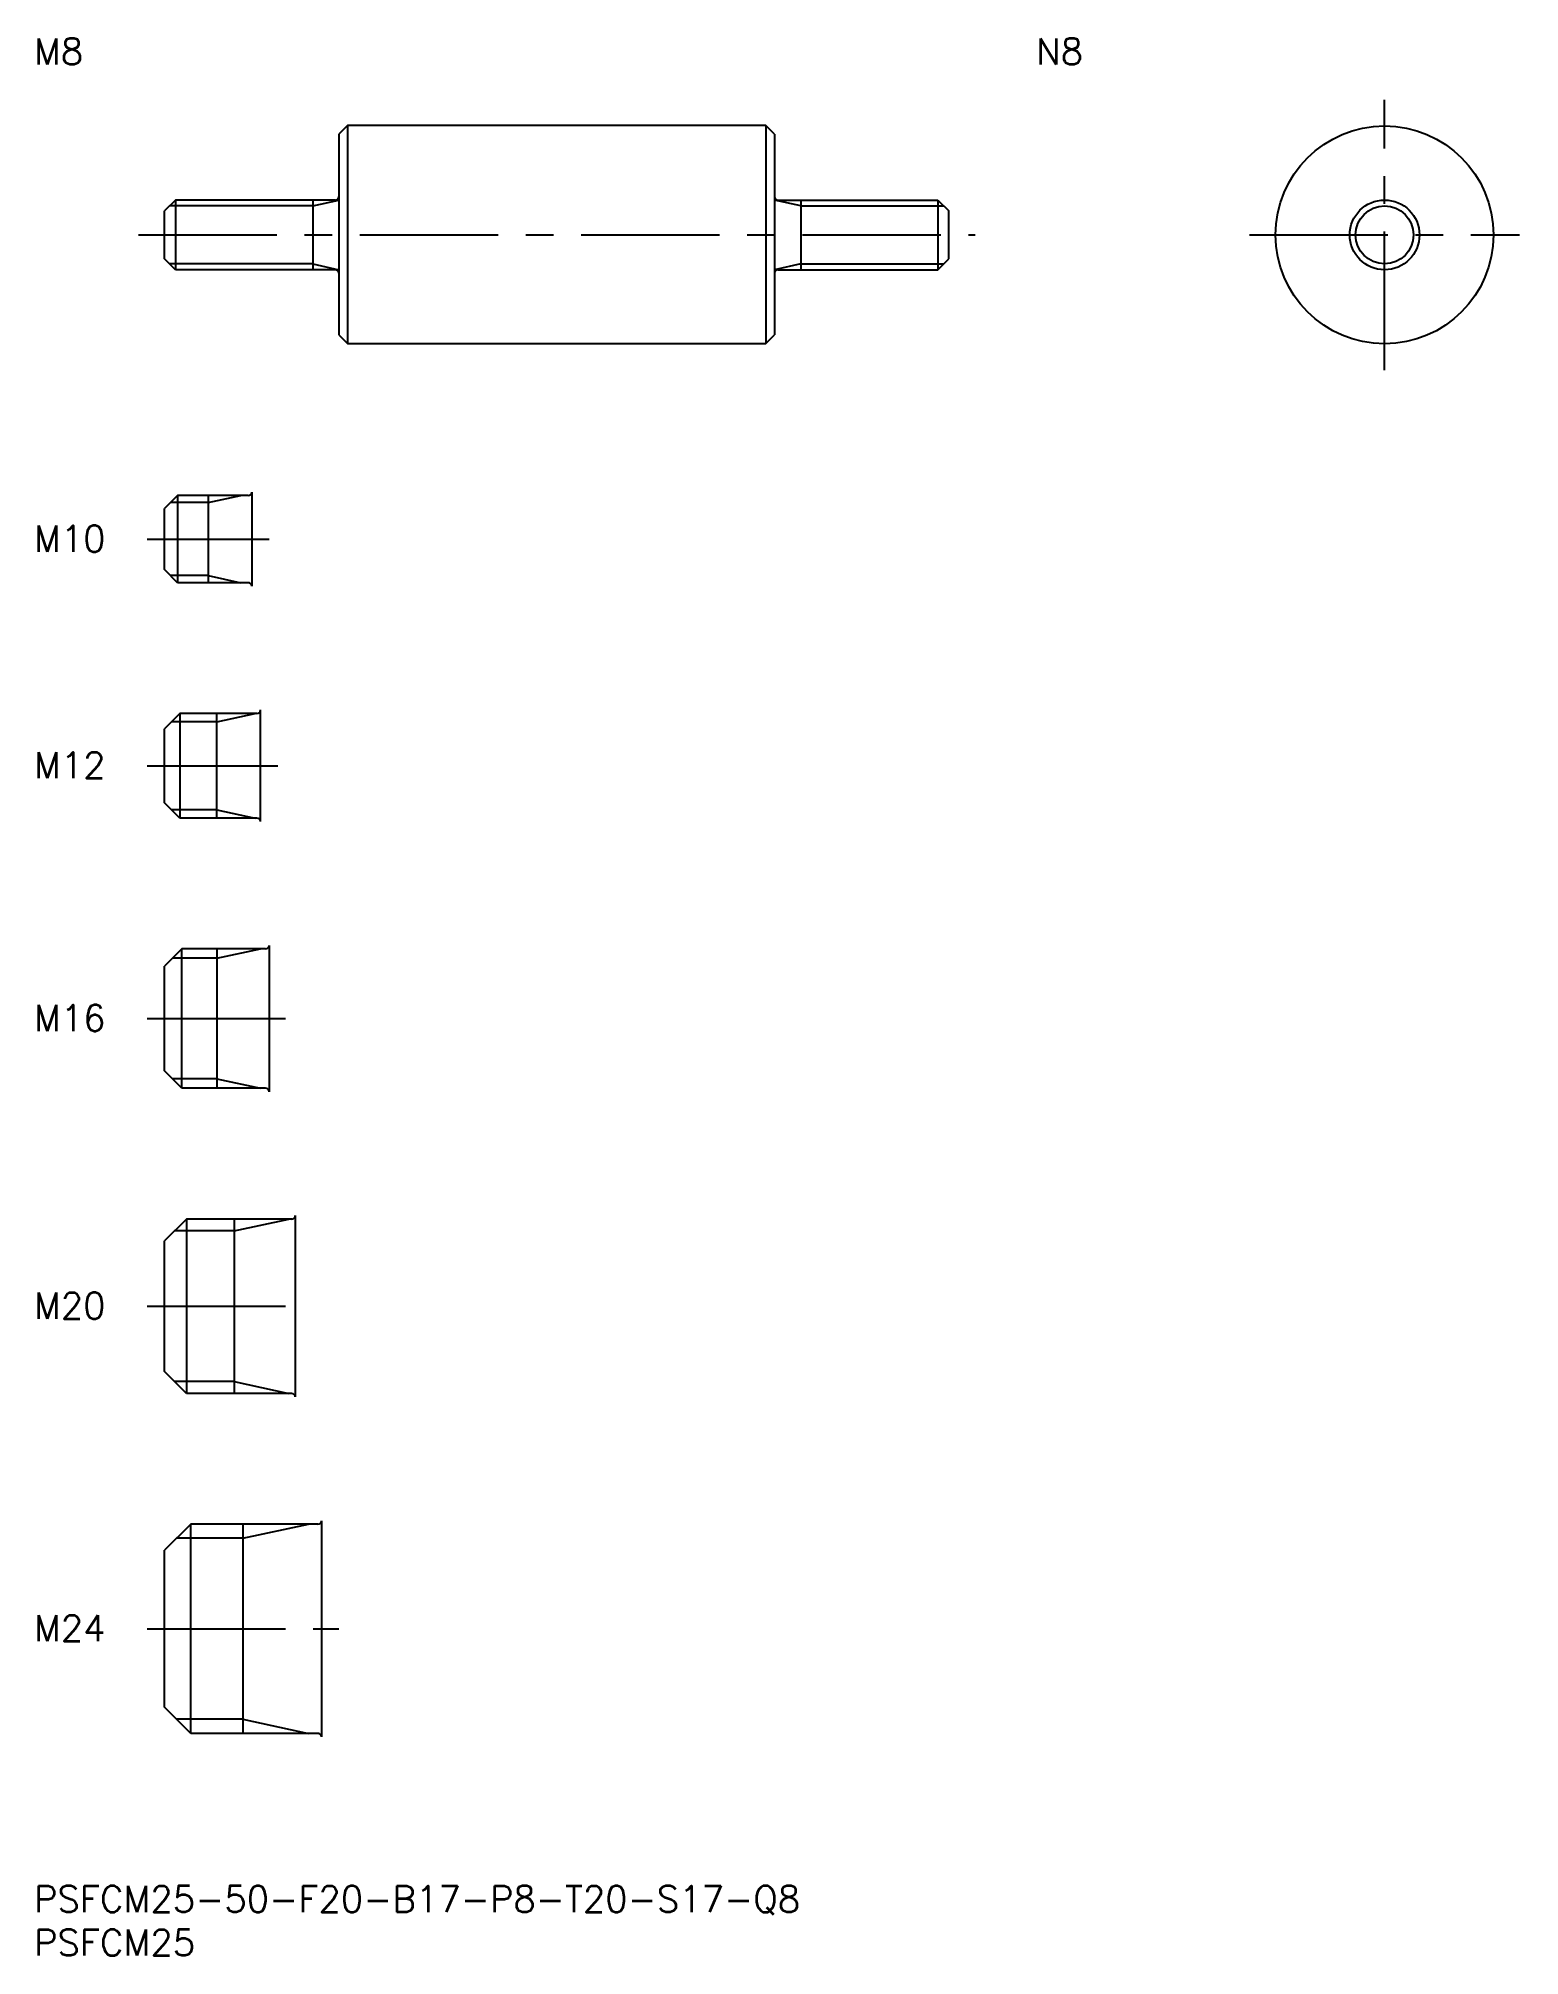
# Model space of a CAD drawing. Extents: x 1 to 170, y -8 to 212.
import ezdxf

# ---------------------------------------------------------------- set-up
doc = ezdxf.new("R2010")
doc.units = 0
doc.header["$LTSCALE"] = 0.5
doc.linetypes.add('CENTER', pattern=[50.8, 31.75, -6.35, 6.35, -6.35])
for name, color, linetype in [('MSM_CENTER', 1, 'CENTER'), ('MSM_CONTINUOUS', 7, 'CONTINUOUS'), ('MSM_NARROW', 5, 'CONTINUOUS'), ('MSM_PART_NUMBER', 7, 'CONTINUOUS')]:
    doc.layers.add(name, color=color, linetype=linetype)
doc.styles.get("Standard").update_dxf_attribs({"font": 'txt.shx', "height": 1, "bigfont": 'bigfont.shx'})

# ---------------------------------------------------------------- blocks, each defined once
blk = doc.blocks.new('*U16')
at = {"layer": 'MSM_PART_NUMBER'}
blk.add_text('PSFCM25-50-F20-B17-P8-T20-S17-Q8', height=3, dxfattribs=at).set_placement((0, -3))
blk = doc.blocks.new('*U17')
at = {"layer": 'MSM_PART_NUMBER'}
blk.add_text('PSFCM25', height=3, dxfattribs=at).set_placement((0, -8))
blk = doc.blocks.new('*U18')
at = {"layer": 'MSM_PART_NUMBER'}
blk.add_text('M24', height=3, dxfattribs=at).set_placement((0, 28.06))
blk = doc.blocks.new('*U19')
at = {"layer": 'MSM_PART_NUMBER'}
blk.add_text('M20', height=3, dxfattribs=at).set_placement((0, 65.06))
blk = doc.blocks.new('*U20')
at = {"layer": 'MSM_PART_NUMBER'}
blk.add_text('M16', height=3, dxfattribs=at).set_placement((0, 98.06))
blk = doc.blocks.new('*U21')
at = {"layer": 'MSM_PART_NUMBER'}
blk.add_text('M12', height=3, dxfattribs=at).set_placement((0, 127.06))
blk = doc.blocks.new('*U22')
at = {"layer": 'MSM_PART_NUMBER'}
blk.add_text('M10', height=3, dxfattribs=at).set_placement((0, 153.06))
blk = doc.blocks.new('*U23')
at = {"layer": 'MSM_PART_NUMBER'}
blk.add_text('M8', height=3, dxfattribs=at).set_placement((0, 208.95))
blk = doc.blocks.new('*U24')
at = {"layer": 'MSM_PART_NUMBER'}
blk.add_text('N8', height=3, dxfattribs=at).set_placement((115, 208.95))

msp = doc.modelspace()

# ---------------------------------------------------------------- linework, layer by layer
at = {"layer": 'MSM_CENTER'}
for p, q in [((155, 173.9), (155, 204.9)), ((12, 189.4), (108, 189.4)), ((139.5, 189.4), (170.5, 189.4)), ((13, 154.5), (27, 154.5)), ((13, 128.5), (28, 128.5)), ((13, 99.5), (29, 99.5)), ((13, 66.5), (32, 66.5)), ((13, 29.5), (35, 29.5))]:
    msp.add_line(p, q, dxfattribs=at)
at = {"layer": 'MSM_CONTINUOUS'}
for p, q in [((36, 201.95), (35, 200.95)), ((35, 200.95), (35, 177.95)), ((36, 201.95), (36, 176.95)), ((84, 201.95), (36, 201.95)), ((85, 200.95), (84, 201.95)), ((84, 201.95), (84, 176.95)), ((85, 200.95), (85, 177.95)), ((16.25, 193.4), (15, 192.15)), ((15, 186.65), (15, 192.15)), ((34.6, 193.4), (16.25, 193.4)), ((16.25, 193.4), (16.25, 185.4)), ((32, 193.4), (32, 185.4)), ((85.4, 193.4), (103.75, 193.4)), ((88, 193.4), (88, 185.4)), ((103.75, 193.4), (105, 192.15)), ((103.75, 193.4), (103.75, 185.4)), ((105, 186.65), (105, 192.15)), ((16.25, 185.4), (15, 186.65)), ((34.6, 185.4), (16.25, 185.4)), ((85.4, 185.4), (103.75, 185.4)), ((103.75, 185.4), (105, 186.65)), ((35, 177.95), (36, 176.95)), ((36, 176.95), (84, 176.95)), ((84, 176.95), (85, 177.95)), ((16.5, 159.5), (15, 158)), ((24.6, 159.5), (16.5, 159.5)), ((16.5, 159.5), (16.5, 149.5)), ((20, 159.5), (20, 149.5)), ((25, 159.9), (25, 149.1)), ((15, 151), (15, 158)), ((16.5, 149.5), (15, 151)), ((24.6, 149.5), (16.5, 149.5)), ((16.75, 134.5), (15, 132.75)), ((25.6, 134.5), (16.75, 134.5)), ((16.75, 134.5), (16.75, 122.5)), ((21, 122.5), (21, 134.5)), ((26, 122.1), (26, 134.9)), ((15, 124.25), (15, 132.75)), ((16.75, 122.5), (15, 124.25)), ((25.6, 122.5), (16.75, 122.5)), ((27, 107.9), (27, 91.1)), ((17, 107.5), (15, 105.5)), ((26.6, 107.5), (17, 107.5)), ((17, 91.5), (17, 107.5)), ((21, 107.5), (21, 91.5)), ((15, 93.5), (15, 105.5)), ((17, 91.5), (15, 93.5)), ((26.6, 91.5), (17, 91.5)), ((17.5, 76.5), (15, 74)), ((29.6, 76.5), (17.5, 76.5)), ((17.5, 76.5), (17.5, 56.5)), ((23, 76.5), (23, 56.5)), ((30, 76.9), (30, 56.1)), ((15, 59), (15, 74)), ((17.5, 56.5), (15, 59)), ((29.6, 56.5), (17.5, 56.5)), ((33, 41.9), (33, 17.1)), ((18, 41.5), (15, 38.5)), ((32.6, 41.5), (18, 41.5)), ((18, 17.5), (18, 41.5)), ((24, 41.5), (24, 17.5)), ((15, 20.5), (15, 38.5)), ((18, 17.5), (15, 20.5)), ((32.6, 17.5), (18, 17.5))]:
    msp.add_line(p, q, dxfattribs=at)
for radius in [12.5, 4]:
    msp.add_circle((155, 189.4), radius, dxfattribs=at)
for centre, start, end in [((34.6, 193.8), 270, 0), ((85.4, 193.8), 180, 270), ((34.6, 185), 0, 90), ((85.4, 185), 90, 180), ((24.6, 159.9), 270, 0), ((24.6, 149.1), 0, 90), ((25.6, 134.9), 270, 0), ((25.6, 122.1), 0, 90), ((26.6, 107.9), 270, 0), ((26.6, 91.1), 0, 90), ((29.6, 76.9), 270, 0), ((29.6, 56.1), 0, 90), ((32.6, 41.9), 270, 0), ((32.6, 17.1), 0, 90)]:
    msp.add_arc(centre, 0.4, start, end, dxfattribs=at)
at = {"layer": 'MSM_NARROW'}
for p, q in [((32, 192.73), (15.57, 192.73)), ((32, 192.73), (35, 193.4)), ((88, 192.73), (85, 193.4)), ((88, 192.73), (104.43, 192.73)), ((32, 186.08), (15.57, 186.08)), ((32, 186.08), (35, 185.4)), ((88, 186.08), (85, 185.4)), ((88, 186.08), (104.43, 186.08)), ((20, 158.69), (15.69, 158.69)), ((20, 158.69), (23.75, 159.5)), ((20, 150.31), (15.69, 150.31)), ((20, 150.31), (23.75, 149.5)), ((21, 133.55), (25.38, 134.5)), ((21, 133.55), (15.8, 133.55)), ((21, 123.45), (15.8, 123.45)), ((21, 123.45), (25.38, 122.5)), ((21, 106.42), (15.92, 106.42)), ((21, 106.42), (26, 107.5)), ((21, 92.58), (15.92, 92.58)), ((21, 92.58), (26, 91.5)), ((23, 75.15), (16.15, 75.15)), ((23, 75.15), (29.25, 76.5)), ((23, 57.85), (16.15, 57.85)), ((23, 57.85), (29.25, 56.5)), ((24, 39.88), (16.38, 39.88)), ((24, 39.88), (31.5, 41.5)), ((24, 19.12), (16.38, 19.12)), ((24, 19.12), (31.5, 17.5))]:
    msp.add_line(p, q, dxfattribs=at)
msp.add_circle((155, 189.4), 3.32, dxfattribs=at)

# ---------------------------------------------------------------- block references
at = {"layer": 'MSM_CONTINUOUS'}
for name in ['*U23', '*U24', '*U22', '*U21', '*U20', '*U19', '*U18', '*U16', '*U17']:
    msp.add_blockref(name, (0, 0), dxfattribs=at)

doc.saveas('drawing.dxf')
